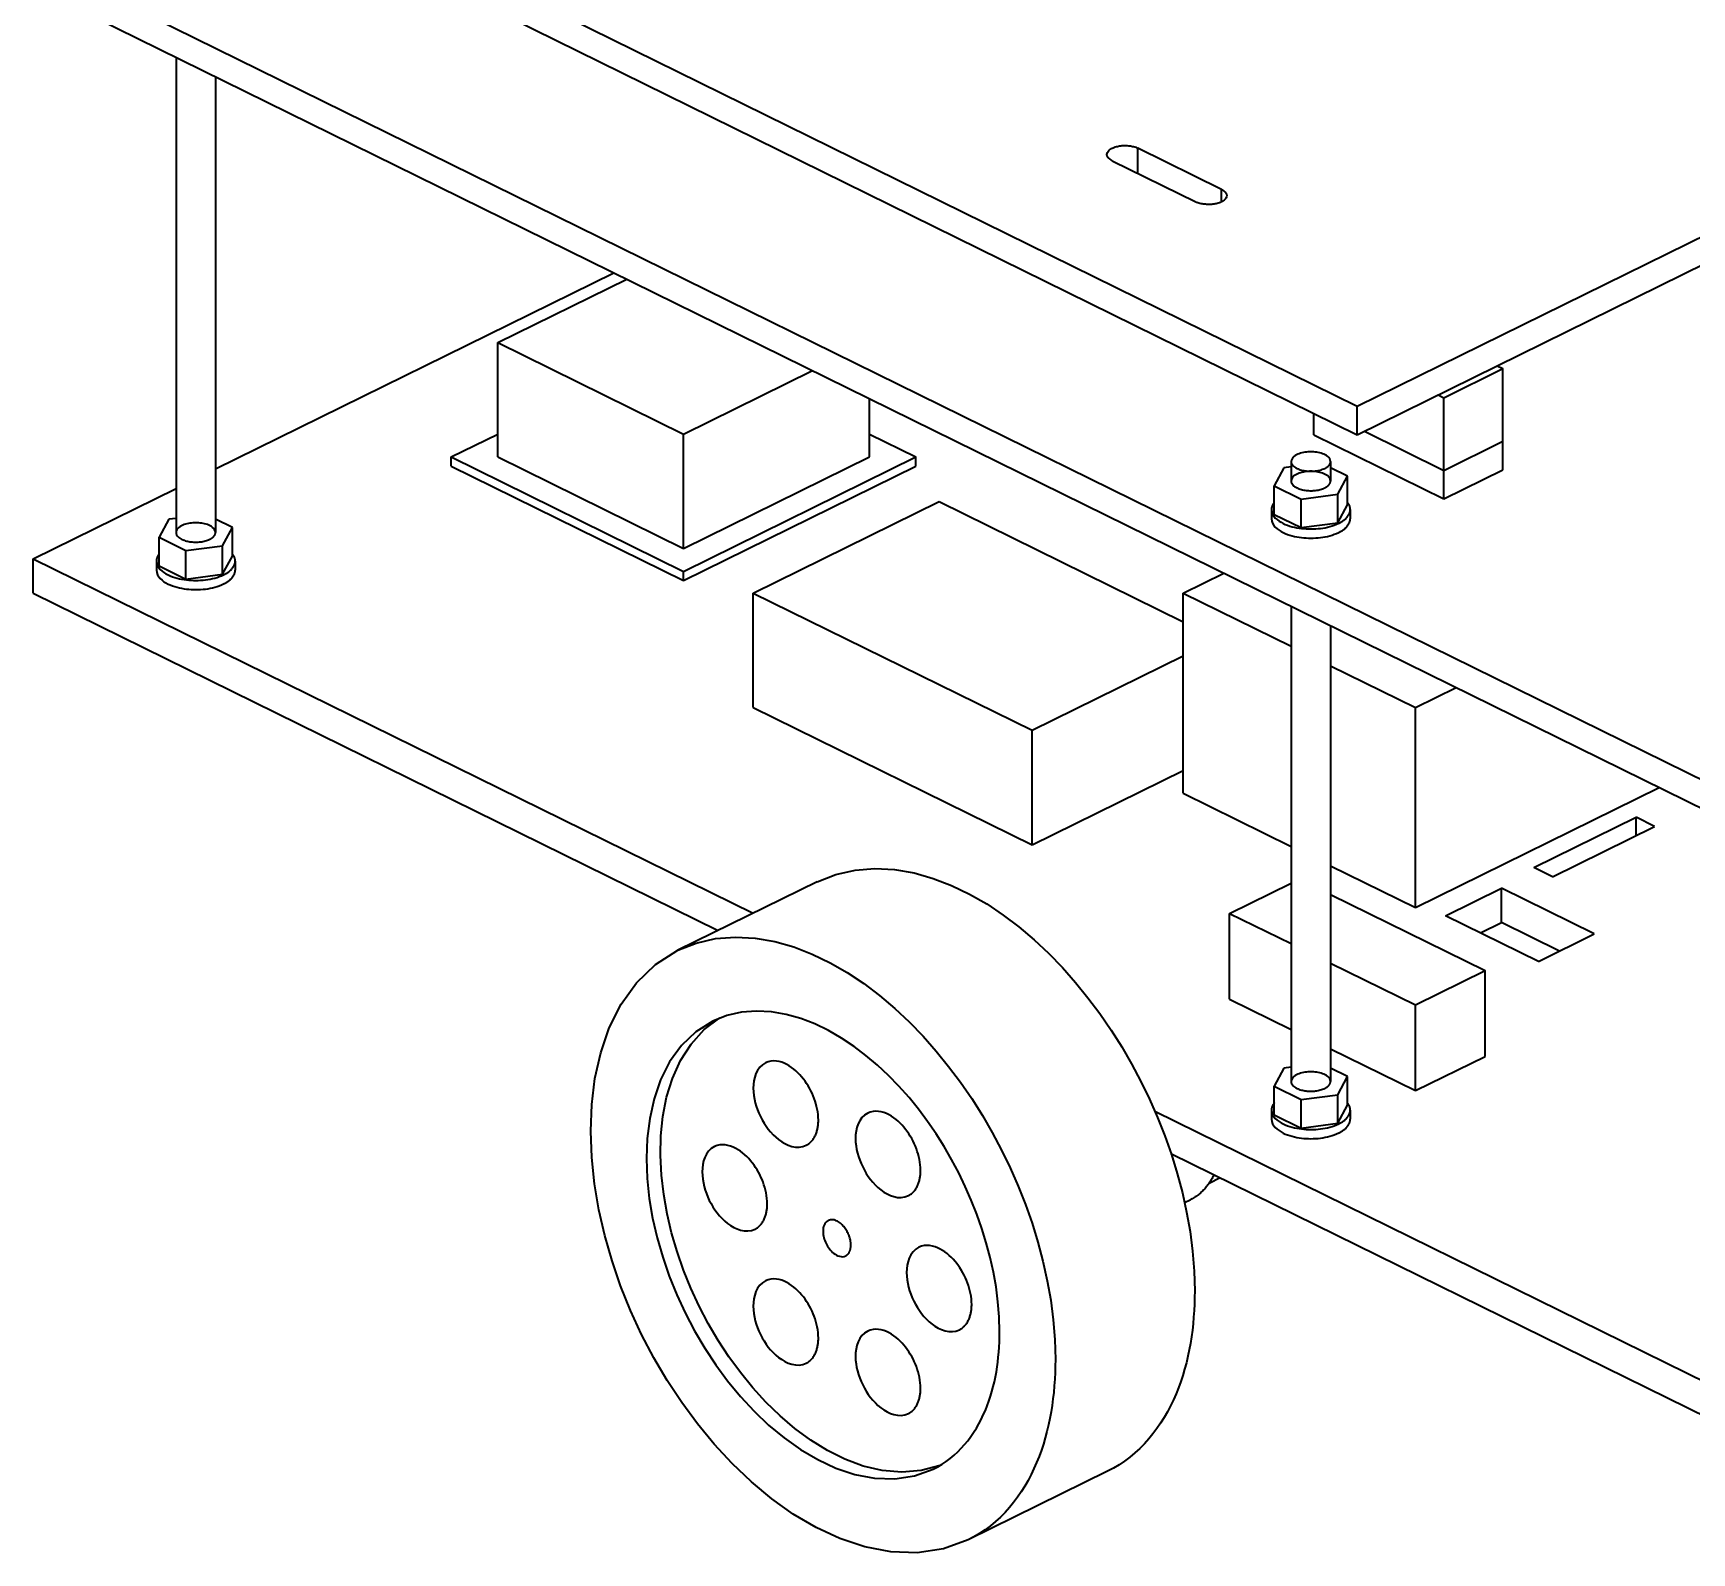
# Model space of a CAD drawing. Header units: millimetres. Extents: x 2065 to 7684, y -1428 to 511.
# Drawn here: x 3287.5 to 3539.9, y 144.5 to 375.8 of the extents above; entities that cross this region are included whole.
import ezdxf

# ---------------------------------------------------------------- set-up
doc = ezdxf.new("R2010")
doc.units = ezdxf.units.MM
doc.layers.add('2D-VISIBLE', color=7, linetype='Continuous', lineweight=35)

msp = doc.modelspace()

# ---------------------------------------------------------------- linework, layer by layer
at = {"layer": '2D-VISIBLE'}
for p, q in [((3298.12, 413.04), (3489.04, 319.04)), ((3298.12, 408.69), (3489.04, 314.68)), ((3287.51, 387.19), (3570.36, 247.93)), ((3287.51, 382.84), (3570.36, 243.57)), ((3309.26, 372.13), (3309.26, 299.8)), ((3315.26, 369.17), (3315.26, 299.8)), ((3489.04, 319.04), (3574.95, 361.34)), ((3451.74, 356.38), (3464.47, 350.11)), ((3468.36, 352.02), (3455.63, 358.29)), ((3455.63, 354.46), (3455.63, 358.29)), ((3489.04, 314.68), (3574.95, 356.99)), ((3468.36, 350.11), (3468.36, 352.02)), ((3315.26, 309.46), (3375.9, 339.32)), ((3358.22, 328.7), (3377.85, 338.36)), ((3358.22, 311.29), (3358.22, 328.7)), ((3358.22, 328.7), (3386.51, 314.77)), ((3386.51, 314.77), (3406.13, 324.43)), ((3502.23, 320.31), (3511.21, 324.73)), ((3510.32, 325.16), (3511.21, 324.73)), ((3511.21, 313.67), (3511.21, 324.73)), ((3501.34, 320.74), (3502.23, 320.31)), ((3414.79, 311.29), (3414.79, 320.17)), ((3489.04, 314.68), (3489.04, 319.04)), ((3502.23, 309.25), (3502.23, 320.31)), ((3482.43, 314.65), (3482.43, 317.94)), ((3351.15, 311.29), (3358.22, 314.77)), ((3386.51, 297.36), (3386.51, 314.77)), ((3414.79, 314.77), (3421.86, 311.29)), ((3482.43, 314.65), (3502.23, 304.9)), ((3490.12, 315.22), (3502.23, 309.25)), ((3490.12, 315.22), (3502.23, 309.25)), ((3502.23, 309.25), (3511.21, 313.67)), ((3502.23, 309.25), (3511.21, 313.67)), ((3511.21, 309.32), (3511.21, 313.67)), ((3351.15, 309.9), (3351.15, 311.29)), ((3351.15, 311.29), (3386.51, 293.88)), ((3358.22, 311.29), (3386.51, 297.36)), ((3386.51, 293.88), (3421.86, 311.29)), ((3386.51, 297.36), (3414.79, 311.29)), ((3421.86, 309.9), (3421.86, 311.29)), ((3478.97, 310.59), (3478.97, 307.63)), ((3484.97, 310.59), (3484.97, 307.63)), ((3351.15, 309.9), (3386.51, 292.49)), ((3386.51, 292.49), (3421.86, 309.9)), ((3477.88, 309.64), (3476.39, 306.9)), ((3478.97, 309.79), (3477.88, 309.64)), ((3487.54, 308.37), (3484.97, 309.64)), ((3486.05, 305.62), (3487.54, 308.37)), ((3487.54, 304.02), (3487.54, 308.37)), ((3502.23, 304.9), (3511.21, 309.32)), ((3502.23, 304.9), (3502.23, 309.25)), ((3287.51, 295.8), (3309.26, 306.51)), ((3476.39, 302.55), (3476.39, 306.9)), ((3476.39, 306.9), (3480.47, 304.89)), ((3480.47, 304.89), (3486.05, 305.62)), ((3486.05, 301.27), (3486.05, 305.62)), ((3397.11, 290.57), (3425.4, 304.5)), ((3425.4, 304.5), (3462.52, 286.22)), ((3475.97, 303.28), (3475.97, 301.89)), ((3480.47, 300.54), (3480.47, 304.89)), ((3486.05, 301.27), (3487.54, 304.02)), ((3487.97, 303.28), (3487.97, 301.89)), ((3308.18, 301.81), (3306.68, 299.06)), ((3309.26, 301.95), (3308.18, 301.81)), ((3317.84, 300.54), (3315.26, 301.81)), ((3316.34, 297.79), (3317.84, 300.54)), ((3317.84, 296.18), (3317.84, 300.54)), ((3476.39, 302.55), (3480.47, 300.54)), ((3480.47, 300.54), (3486.05, 301.27)), ((3306.68, 294.71), (3306.68, 299.06)), ((3306.68, 299.06), (3310.77, 297.05)), ((3287.51, 290.57), (3287.51, 295.8)), ((3287.51, 295.8), (3397.09, 241.85)), ((3306.26, 295.45), (3306.26, 294.06)), ((3310.77, 297.05), (3316.34, 297.79)), ((3310.77, 292.7), (3310.77, 297.05)), ((3316.34, 293.44), (3316.34, 297.79)), ((3316.34, 293.44), (3317.84, 296.18)), ((3318.26, 295.45), (3318.26, 294.06)), ((3306.68, 294.71), (3310.77, 292.7)), ((3310.77, 292.7), (3316.34, 293.44)), ((3386.51, 292.49), (3386.51, 293.88)), ((3462.52, 290.57), (3468.71, 293.62)), ((3287.51, 290.57), (3391.78, 239.24)), ((3397.11, 273.17), (3397.11, 290.57)), ((3397.11, 290.57), (3439.54, 269.69)), ((3462.52, 260.11), (3462.52, 290.57)), ((3462.52, 290.57), (3478.97, 282.48)), ((3478.97, 288.57), (3478.97, 216.24)), ((3484.97, 285.62), (3484.97, 216.24)), ((3439.54, 269.69), (3462.52, 281)), ((3484.97, 279.52), (3497.88, 273.17)), ((3497.88, 273.17), (3504.06, 276.21)), ((3397.11, 273.17), (3439.54, 252.28)), ((3497.88, 242.7), (3497.88, 273.17)), ((3439.54, 252.28), (3439.54, 269.69)), ((3439.54, 252.28), (3462.52, 263.59)), ((3462.52, 260.11), (3478.97, 252.01)), ((3497.88, 242.7), (3535, 260.98)), ((3515.91, 248.8), (3531.46, 256.46)), ((3518.74, 247.4), (3534.29, 255.06)), ((3534.29, 255.06), (3531.46, 256.46)), ((3531.46, 253.67), (3531.46, 256.46)), ((3484.97, 249.06), (3497.88, 242.7)), ((3518.74, 247.4), (3515.91, 248.8)), ((3406.85, 246.65), (3385.63, 236.21)), ((3469.59, 241.83), (3478.97, 246.45)), ((3502.47, 241.48), (3510.96, 245.66)), ((3525.1, 238.7), (3510.96, 245.66)), ((3510.96, 240.44), (3510.96, 245.66)), ((3484.97, 244.71), (3508.48, 233.13)), ((3469.59, 228.78), (3469.59, 241.83)), ((3469.59, 241.83), (3478.97, 237.22)), ((3516.62, 234.52), (3502.47, 241.48)), ((3507.78, 238.87), (3510.96, 240.44)), ((3519.8, 236.09), (3510.96, 240.44)), ((3516.62, 234.52), (3525.1, 238.7)), ((3484.97, 234.26), (3497.88, 227.91)), ((3497.88, 227.91), (3508.48, 233.13)), ((3508.48, 220.07), (3508.48, 233.13)), ((3469.59, 228.78), (3478.97, 224.16)), ((3497.88, 214.85), (3497.88, 227.91)), ((3484.97, 221.21), (3497.88, 214.85)), ((3497.88, 214.85), (3508.48, 220.07)), ((3477.88, 218.25), (3476.39, 215.51)), ((3478.97, 218.4), (3477.88, 218.25)), ((3487.54, 216.98), (3484.97, 218.25)), ((3476.39, 211.16), (3476.39, 215.51)), ((3476.39, 215.51), (3480.47, 213.5)), ((3486.05, 214.23), (3487.54, 216.98)), ((3487.54, 212.63), (3487.54, 216.98)), ((3480.47, 213.5), (3486.05, 214.23)), ((3480.47, 209.15), (3480.47, 213.5)), ((3486.05, 209.88), (3486.05, 214.23)), ((3486.05, 209.88), (3487.54, 212.63)), ((3458.23, 211.74), (3570.36, 156.53)), ((3475.97, 211.89), (3475.97, 210.5)), ((3476.39, 211.16), (3480.47, 209.15)), ((3480.47, 209.15), (3486.05, 209.88)), ((3487.97, 211.89), (3487.97, 210.5)), ((3460.68, 205.31), (3570.36, 151.31)), ((3466.49, 200.78), (3468.19, 201.62)), ((3462.75, 197.83), (3463.62, 198.25)), ((3451.02, 156.94), (3429.81, 146.49))]:
    msp.add_line(p, q, dxfattribs=at)
for points in [[(3450.93, 357.33), (3450.95, 357.5), (3451.01, 357.65), (3451.1, 357.79), (3451.21, 357.92), (3451.33, 358.03), (3451.46, 358.13), (3451.6, 358.22), (3451.75, 358.3), (3451.9, 358.36), (3452.06, 358.43), (3452.21, 358.48), (3452.37, 358.52), (3452.53, 358.56), (3452.7, 358.6), (3452.86, 358.63), (3453.03, 358.65), (3453.19, 358.67), (3453.36, 358.68), (3453.52, 358.69), (3453.69, 358.69), (3453.86, 358.68), (3454.02, 358.68), (3454.19, 358.66), (3454.35, 358.65), (3454.52, 358.62), (3454.68, 358.59), (3454.84, 358.56), (3455, 358.52), (3455.16, 358.47), (3455.32, 358.42), (3455.48, 358.36), (3455.63, 358.29)], [(3451.74, 356.38), (3451.7, 356.39), (3451.66, 356.41), (3451.63, 356.43), (3451.59, 356.45), (3451.56, 356.47), (3451.52, 356.5), (3451.49, 356.52), (3451.45, 356.54), (3451.42, 356.56), (3451.39, 356.59), (3451.35, 356.61), (3451.32, 356.64), (3451.29, 356.67), (3451.26, 356.69), (3451.23, 356.72), (3451.2, 356.75), (3451.17, 356.78), (3451.15, 356.81), (3451.12, 356.84), (3451.09, 356.88), (3451.07, 356.91), (3451.05, 356.94), (3451.03, 356.98), (3451.01, 357.02), (3450.99, 357.05), (3450.98, 357.09), (3450.96, 357.13), (3450.95, 357.17), (3450.94, 357.21), (3450.94, 357.25), (3450.93, 357.29), (3450.93, 357.33)], [(3469.16, 351.07), (3469.14, 350.9), (3469.08, 350.75), (3469, 350.6), (3468.89, 350.48), (3468.77, 350.37), (3468.63, 350.27), (3468.49, 350.18), (3468.34, 350.1), (3468.19, 350.03), (3468.04, 349.97), (3467.88, 349.92), (3467.72, 349.88), (3467.56, 349.84), (3467.4, 349.8), (3467.23, 349.77), (3467.07, 349.75), (3466.9, 349.73), (3466.74, 349.72), (3466.57, 349.71), (3466.4, 349.71), (3466.24, 349.72), (3466.07, 349.72), (3465.91, 349.74), (3465.74, 349.75), (3465.58, 349.78), (3465.41, 349.8), (3465.25, 349.84), (3465.09, 349.88), (3464.93, 349.93), (3464.77, 349.98), (3464.62, 350.04), (3464.47, 350.11)], [(3468.36, 352.02), (3468.39, 352.01), (3468.43, 351.99), (3468.46, 351.97), (3468.5, 351.95), (3468.54, 351.93), (3468.57, 351.9), (3468.61, 351.88), (3468.64, 351.86), (3468.67, 351.84), (3468.71, 351.81), (3468.74, 351.79), (3468.77, 351.76), (3468.8, 351.73), (3468.83, 351.71), (3468.86, 351.68), (3468.89, 351.65), (3468.92, 351.62), (3468.95, 351.59), (3468.97, 351.56), (3469, 351.52), (3469.02, 351.49), (3469.04, 351.46), (3469.07, 351.42), (3469.08, 351.38), (3469.1, 351.35), (3469.12, 351.31), (3469.13, 351.27), (3469.14, 351.23), (3469.15, 351.19), (3469.16, 351.15), (3469.16, 351.11), (3469.16, 351.07)], [(3484.97, 310.59), (3484.93, 310.82), (3484.84, 311.02), (3484.7, 311.2), (3484.54, 311.36), (3484.35, 311.49), (3484.16, 311.6), (3483.95, 311.7), (3483.74, 311.78), (3483.53, 311.85), (3483.31, 311.91), (3483.09, 311.96), (3482.87, 312), (3482.64, 312.03), (3482.42, 312.05), (3482.19, 312.07), (3481.97, 312.07), (3481.74, 312.07), (3481.52, 312.05), (3481.29, 312.03), (3481.07, 312), (3480.84, 311.96), (3480.62, 311.91), (3480.4, 311.85), (3480.19, 311.78), (3479.98, 311.7), (3479.78, 311.6), (3479.58, 311.49), (3479.4, 311.36), (3479.23, 311.2), (3479.1, 311.02), (3479, 310.82), (3478.97, 310.59)], [(3478.97, 310.59), (3478.99, 310.41), (3479.05, 310.24), (3479.15, 310.09), (3479.26, 309.95), (3479.4, 309.83), (3479.54, 309.72), (3479.7, 309.63), (3479.86, 309.54), (3480.02, 309.47), (3480.19, 309.4), (3480.36, 309.34), (3480.54, 309.29), (3480.71, 309.25), (3480.89, 309.21), (3481.07, 309.18), (3481.25, 309.16), (3481.43, 309.14), (3481.61, 309.13), (3481.79, 309.12), (3481.97, 309.12), (3482.16, 309.12), (3482.34, 309.13), (3482.52, 309.14), (3482.7, 309.16), (3482.88, 309.19), (3483.06, 309.22), (3483.23, 309.25), (3483.41, 309.3), (3483.58, 309.35), (3483.75, 309.41), (3483.92, 309.47), (3484.09, 309.55)], [(3484.09, 309.55), (3484.13, 309.57), (3484.17, 309.59), (3484.21, 309.61), (3484.25, 309.63), (3484.29, 309.66), (3484.32, 309.68), (3484.36, 309.7), (3484.4, 309.73), (3484.44, 309.75), (3484.47, 309.78), (3484.51, 309.81), (3484.54, 309.84), (3484.58, 309.86), (3484.61, 309.89), (3484.64, 309.93), (3484.67, 309.96), (3484.71, 309.99), (3484.73, 310.02), (3484.76, 310.06), (3484.79, 310.09), (3484.82, 310.13), (3484.84, 310.17), (3484.86, 310.21), (3484.88, 310.25), (3484.9, 310.29), (3484.92, 310.33), (3484.93, 310.37), (3484.95, 310.42), (3484.95, 310.46), (3484.96, 310.5), (3484.97, 310.55), (3484.97, 310.59)], [(3484.97, 307.63), (3484.93, 307.86), (3484.84, 308.06), (3484.7, 308.24), (3484.54, 308.4), (3484.35, 308.53), (3484.16, 308.64), (3483.95, 308.74), (3483.74, 308.82), (3483.53, 308.89), (3483.31, 308.95), (3483.09, 309), (3482.87, 309.04), (3482.64, 309.07), (3482.42, 309.09), (3482.19, 309.11), (3481.97, 309.11), (3481.74, 309.11), (3481.52, 309.09), (3481.29, 309.07), (3481.07, 309.04), (3480.84, 309), (3480.62, 308.95), (3480.4, 308.89), (3480.19, 308.82), (3479.98, 308.74), (3479.78, 308.64), (3479.58, 308.53), (3479.4, 308.4), (3479.23, 308.24), (3479.1, 308.06), (3479, 307.86), (3478.97, 307.63)], [(3478.97, 307.63), (3478.99, 307.45), (3479.05, 307.28), (3479.15, 307.13), (3479.26, 306.99), (3479.4, 306.87), (3479.54, 306.76), (3479.7, 306.67), (3479.86, 306.58), (3480.02, 306.51), (3480.19, 306.44), (3480.36, 306.39), (3480.54, 306.34), (3480.71, 306.29), (3480.89, 306.26), (3481.07, 306.22), (3481.25, 306.2), (3481.43, 306.18), (3481.61, 306.17), (3481.79, 306.16), (3481.97, 306.16), (3482.16, 306.16), (3482.34, 306.17), (3482.52, 306.18), (3482.7, 306.2), (3482.88, 306.23), (3483.06, 306.26), (3483.23, 306.3), (3483.41, 306.34), (3483.58, 306.39), (3483.75, 306.45), (3483.92, 306.51), (3484.09, 306.59)], [(3484.09, 306.59), (3484.13, 306.61), (3484.17, 306.63), (3484.21, 306.65), (3484.25, 306.67), (3484.29, 306.7), (3484.32, 306.72), (3484.36, 306.74), (3484.4, 306.77), (3484.44, 306.79), (3484.47, 306.82), (3484.51, 306.85), (3484.54, 306.88), (3484.58, 306.91), (3484.61, 306.94), (3484.64, 306.97), (3484.67, 307), (3484.71, 307.03), (3484.73, 307.06), (3484.76, 307.1), (3484.79, 307.13), (3484.82, 307.17), (3484.84, 307.21), (3484.86, 307.25), (3484.88, 307.29), (3484.9, 307.33), (3484.92, 307.37), (3484.93, 307.41), (3484.95, 307.46), (3484.95, 307.5), (3484.96, 307.54), (3484.97, 307.59), (3484.97, 307.63)], [(3476.39, 304.37), (3476.37, 304.34), (3476.34, 304.31), (3476.32, 304.28), (3476.3, 304.25), (3476.28, 304.22), (3476.26, 304.19), (3476.24, 304.16), (3476.22, 304.13), (3476.2, 304.1), (3476.18, 304.06), (3476.16, 304.03), (3476.15, 304), (3476.13, 303.97), (3476.11, 303.93), (3476.1, 303.9), (3476.08, 303.86), (3476.07, 303.83), (3476.06, 303.79), (3476.05, 303.76), (3476.03, 303.72), (3476.02, 303.69), (3476.01, 303.65), (3476.01, 303.61), (3476, 303.58), (3475.99, 303.54), (3475.98, 303.5), (3475.98, 303.47), (3475.97, 303.43), (3475.97, 303.39), (3475.97, 303.36), (3475.97, 303.32), (3475.97, 303.28)], [(3475.97, 303.28), (3476.01, 302.92), (3476.14, 302.58), (3476.33, 302.28), (3476.56, 302), (3476.83, 301.76), (3477.12, 301.54), (3477.43, 301.35), (3477.75, 301.18), (3478.08, 301.03), (3478.42, 300.9), (3478.76, 300.78), (3479.11, 300.68), (3479.46, 300.6), (3479.82, 300.52), (3480.18, 300.46), (3480.53, 300.41), (3480.9, 300.38), (3481.26, 300.35), (3481.62, 300.33), (3481.98, 300.33), (3482.34, 300.33), (3482.71, 300.35), (3483.07, 300.38), (3483.43, 300.42), (3483.79, 300.47), (3484.14, 300.53), (3484.5, 300.6), (3484.85, 300.69), (3485.2, 300.79), (3485.54, 300.91), (3485.88, 301.04), (3486.21, 301.19)], [(3486.21, 301.19), (3486.29, 301.23), (3486.37, 301.27), (3486.45, 301.32), (3486.53, 301.36), (3486.6, 301.41), (3486.68, 301.45), (3486.76, 301.5), (3486.83, 301.55), (3486.9, 301.6), (3486.98, 301.66), (3487.05, 301.71), (3487.12, 301.77), (3487.19, 301.83), (3487.25, 301.88), (3487.32, 301.95), (3487.38, 302.01), (3487.44, 302.08), (3487.5, 302.14), (3487.56, 302.21), (3487.61, 302.28), (3487.67, 302.36), (3487.71, 302.43), (3487.76, 302.51), (3487.8, 302.59), (3487.84, 302.67), (3487.87, 302.76), (3487.9, 302.84), (3487.92, 302.93), (3487.94, 303.01), (3487.96, 303.1), (3487.96, 303.19), (3487.97, 303.28)], [(3487.97, 303.28), (3487.97, 303.32), (3487.97, 303.36), (3487.96, 303.39), (3487.96, 303.43), (3487.96, 303.47), (3487.95, 303.5), (3487.94, 303.54), (3487.94, 303.58), (3487.93, 303.61), (3487.92, 303.65), (3487.91, 303.69), (3487.9, 303.72), (3487.89, 303.76), (3487.88, 303.79), (3487.86, 303.83), (3487.85, 303.86), (3487.84, 303.9), (3487.82, 303.93), (3487.8, 303.97), (3487.79, 304), (3487.77, 304.03), (3487.75, 304.06), (3487.73, 304.1), (3487.72, 304.13), (3487.7, 304.16), (3487.68, 304.19), (3487.65, 304.22), (3487.63, 304.25), (3487.61, 304.28), (3487.59, 304.31), (3487.57, 304.34), (3487.54, 304.37)], [(3315.26, 299.8), (3315.23, 300.02), (3315.13, 300.23), (3315, 300.41), (3314.83, 300.56), (3314.65, 300.7), (3314.45, 300.81), (3314.25, 300.91), (3314.04, 300.99), (3313.82, 301.06), (3313.61, 301.12), (3313.39, 301.17), (3313.16, 301.21), (3312.94, 301.24), (3312.71, 301.26), (3312.49, 301.27), (3312.26, 301.28), (3312.04, 301.27), (3311.81, 301.26), (3311.58, 301.24), (3311.36, 301.21), (3311.14, 301.17), (3310.92, 301.12), (3310.7, 301.06), (3310.48, 300.99), (3310.27, 300.91), (3310.07, 300.81), (3309.87, 300.7), (3309.69, 300.56), (3309.53, 300.41), (3309.39, 300.23), (3309.3, 300.02), (3309.26, 299.8)], [(3475.97, 301.89), (3476.01, 301.53), (3476.14, 301.19), (3476.33, 300.88), (3476.56, 300.61), (3476.83, 300.36), (3477.12, 300.15), (3477.43, 299.96), (3477.75, 299.79), (3478.08, 299.64), (3478.42, 299.51), (3478.76, 299.39), (3479.11, 299.29), (3479.46, 299.2), (3479.82, 299.13), (3480.18, 299.07), (3480.53, 299.02), (3480.9, 298.98), (3481.26, 298.96), (3481.62, 298.94), (3481.98, 298.94), (3482.34, 298.94), (3482.71, 298.96), (3483.07, 298.99), (3483.43, 299.02), (3483.79, 299.07), (3484.14, 299.14), (3484.5, 299.21), (3484.85, 299.3), (3485.2, 299.4), (3485.54, 299.52), (3485.88, 299.65), (3486.21, 299.8)], [(3486.21, 299.8), (3486.29, 299.84), (3486.37, 299.88), (3486.45, 299.93), (3486.53, 299.97), (3486.6, 300.01), (3486.68, 300.06), (3486.76, 300.11), (3486.83, 300.16), (3486.9, 300.21), (3486.98, 300.26), (3487.05, 300.32), (3487.12, 300.37), (3487.19, 300.43), (3487.25, 300.49), (3487.32, 300.55), (3487.38, 300.62), (3487.44, 300.68), (3487.5, 300.75), (3487.56, 300.82), (3487.61, 300.89), (3487.67, 300.96), (3487.71, 301.04), (3487.76, 301.12), (3487.8, 301.2), (3487.84, 301.28), (3487.87, 301.36), (3487.9, 301.45), (3487.92, 301.53), (3487.94, 301.62), (3487.96, 301.71), (3487.96, 301.8), (3487.97, 301.89)], [(3309.26, 299.8), (3309.28, 299.62), (3309.35, 299.45), (3309.44, 299.3), (3309.56, 299.16), (3309.69, 299.04), (3309.84, 298.93), (3309.99, 298.83), (3310.15, 298.75), (3310.32, 298.68), (3310.49, 298.61), (3310.66, 298.55), (3310.83, 298.5), (3311.01, 298.46), (3311.19, 298.42), (3311.37, 298.39), (3311.55, 298.37), (3311.73, 298.35), (3311.91, 298.33), (3312.09, 298.33), (3312.27, 298.32), (3312.45, 298.33), (3312.63, 298.33), (3312.81, 298.35), (3312.99, 298.37), (3313.17, 298.39), (3313.35, 298.42), (3313.53, 298.46), (3313.7, 298.51), (3313.88, 298.56), (3314.05, 298.61), (3314.22, 298.68), (3314.38, 298.76)], [(3314.38, 298.76), (3314.42, 298.78), (3314.46, 298.8), (3314.5, 298.82), (3314.54, 298.84), (3314.58, 298.86), (3314.62, 298.89), (3314.66, 298.91), (3314.69, 298.94), (3314.73, 298.96), (3314.77, 298.99), (3314.8, 299.02), (3314.84, 299.04), (3314.87, 299.07), (3314.9, 299.1), (3314.94, 299.13), (3314.97, 299.16), (3315, 299.2), (3315.03, 299.23), (3315.06, 299.27), (3315.08, 299.3), (3315.11, 299.34), (3315.13, 299.38), (3315.16, 299.41), (3315.18, 299.45), (3315.2, 299.5), (3315.21, 299.54), (3315.23, 299.58), (3315.24, 299.62), (3315.25, 299.67), (3315.26, 299.71), (3315.26, 299.76), (3315.26, 299.8)], [(3306.68, 296.54), (3306.66, 296.51), (3306.64, 296.48), (3306.62, 296.45), (3306.59, 296.42), (3306.57, 296.39), (3306.55, 296.36), (3306.53, 296.33), (3306.51, 296.3), (3306.49, 296.26), (3306.48, 296.23), (3306.46, 296.2), (3306.44, 296.16), (3306.42, 296.13), (3306.41, 296.1), (3306.39, 296.06), (3306.38, 296.03), (3306.36, 295.99), (3306.35, 295.96), (3306.34, 295.92), (3306.33, 295.89), (3306.32, 295.85), (3306.31, 295.82), (3306.3, 295.78), (3306.29, 295.74), (3306.28, 295.71), (3306.28, 295.67), (3306.27, 295.63), (3306.27, 295.6), (3306.27, 295.56), (3306.26, 295.52), (3306.26, 295.49), (3306.26, 295.45)], [(3306.26, 295.45), (3306.31, 295.09), (3306.43, 294.75), (3306.62, 294.44), (3306.86, 294.17), (3307.12, 293.92), (3307.42, 293.71), (3307.72, 293.52), (3308.04, 293.35), (3308.38, 293.2), (3308.71, 293.07), (3309.06, 292.95), (3309.41, 292.85), (3309.76, 292.76), (3310.11, 292.69), (3310.47, 292.63), (3310.83, 292.58), (3311.19, 292.54), (3311.55, 292.52), (3311.91, 292.5), (3312.28, 292.49), (3312.64, 292.5), (3313, 292.52), (3313.36, 292.54), (3313.72, 292.58), (3314.08, 292.63), (3314.44, 292.7), (3314.79, 292.77), (3315.15, 292.86), (3315.49, 292.96), (3315.84, 293.08), (3316.17, 293.21), (3316.5, 293.36)], [(3316.5, 293.36), (3316.58, 293.4), (3316.66, 293.44), (3316.74, 293.48), (3316.82, 293.53), (3316.9, 293.57), (3316.97, 293.62), (3317.05, 293.67), (3317.13, 293.72), (3317.2, 293.77), (3317.27, 293.82), (3317.34, 293.88), (3317.41, 293.93), (3317.48, 293.99), (3317.55, 294.05), (3317.61, 294.11), (3317.68, 294.18), (3317.74, 294.24), (3317.8, 294.31), (3317.85, 294.38), (3317.91, 294.45), (3317.96, 294.52), (3318.01, 294.6), (3318.05, 294.68), (3318.09, 294.76), (3318.13, 294.84), (3318.17, 294.92), (3318.19, 295.01), (3318.22, 295.09), (3318.24, 295.18), (3318.25, 295.27), (3318.26, 295.36), (3318.26, 295.45)], [(3318.26, 295.45), (3318.26, 295.49), (3318.26, 295.52), (3318.26, 295.56), (3318.25, 295.6), (3318.25, 295.63), (3318.24, 295.67), (3318.24, 295.71), (3318.23, 295.74), (3318.22, 295.78), (3318.21, 295.82), (3318.2, 295.85), (3318.19, 295.89), (3318.18, 295.92), (3318.17, 295.96), (3318.16, 295.99), (3318.14, 296.03), (3318.13, 296.06), (3318.11, 296.1), (3318.1, 296.13), (3318.08, 296.16), (3318.07, 296.2), (3318.05, 296.23), (3318.03, 296.26), (3318.01, 296.3), (3317.99, 296.33), (3317.97, 296.36), (3317.95, 296.39), (3317.93, 296.42), (3317.91, 296.45), (3317.88, 296.48), (3317.86, 296.51), (3317.84, 296.54)], [(3306.26, 294.06), (3306.31, 293.7), (3306.43, 293.36), (3306.62, 293.05), (3306.86, 292.77), (3307.12, 292.53), (3307.42, 292.31), (3307.72, 292.12), (3308.04, 291.95), (3308.38, 291.81), (3308.71, 291.67), (3309.06, 291.56), (3309.41, 291.46), (3309.76, 291.37), (3310.11, 291.3), (3310.47, 291.24), (3310.83, 291.19), (3311.19, 291.15), (3311.55, 291.12), (3311.91, 291.11), (3312.28, 291.1), (3312.64, 291.11), (3313, 291.12), (3313.36, 291.15), (3313.72, 291.19), (3314.08, 291.24), (3314.44, 291.3), (3314.79, 291.38), (3315.15, 291.47), (3315.49, 291.57), (3315.84, 291.68), (3316.17, 291.82), (3316.5, 291.97)], [(3316.5, 291.97), (3316.58, 292.01), (3316.66, 292.05), (3316.74, 292.09), (3316.82, 292.14), (3316.9, 292.18), (3316.97, 292.23), (3317.05, 292.28), (3317.13, 292.33), (3317.2, 292.38), (3317.27, 292.43), (3317.34, 292.48), (3317.41, 292.54), (3317.48, 292.6), (3317.55, 292.66), (3317.61, 292.72), (3317.68, 292.78), (3317.74, 292.85), (3317.8, 292.92), (3317.85, 292.99), (3317.91, 293.06), (3317.96, 293.13), (3318.01, 293.21), (3318.05, 293.28), (3318.09, 293.36), (3318.13, 293.45), (3318.17, 293.53), (3318.19, 293.61), (3318.22, 293.7), (3318.24, 293.79), (3318.25, 293.88), (3318.26, 293.97), (3318.26, 294.06)], [(3406.85, 246.65), (3409.65, 247.77), (3412.59, 248.43), (3415.6, 248.67), (3418.61, 248.5), (3421.58, 247.98), (3424.48, 247.16), (3427.29, 246.07), (3430.01, 244.76), (3432.63, 243.26), (3435.14, 241.58), (3437.54, 239.76), (3439.85, 237.82), (3442.05, 235.75), (3444.15, 233.59), (3446.15, 231.33), (3448.05, 228.99), (3449.86, 226.57), (3451.57, 224.08), (3453.18, 221.53), (3454.69, 218.92), (3456.11, 216.25), (3457.42, 213.54), (3458.64, 210.78), (3459.74, 207.97), (3460.75, 205.12), (3461.63, 202.24), (3462.41, 199.32), (3463.06, 196.38), (3463.58, 193.4), (3463.97, 190.41), (3464.21, 187.4), (3464.29, 184.39)], [(3385.63, 236.21), (3388.44, 237.32), (3391.38, 237.99), (3394.38, 238.22), (3397.39, 238.06), (3400.37, 237.54), (3403.27, 236.72), (3406.08, 235.63), (3408.8, 234.32), (3411.41, 232.81), (3413.92, 231.14), (3416.33, 229.32), (3418.63, 227.37), (3420.84, 225.31), (3422.94, 223.14), (3424.94, 220.88), (3426.84, 218.54), (3428.65, 216.12), (3430.36, 213.64), (3431.97, 211.09), (3433.48, 208.48), (3434.9, 205.81), (3436.21, 203.09), (3437.42, 200.33), (3438.53, 197.52), (3439.53, 194.68), (3440.42, 191.79), (3441.19, 188.88), (3441.85, 185.93), (3442.37, 182.96), (3442.75, 179.97), (3442.99, 176.96), (3443.08, 173.94)], [(3429.81, 146.49), (3426.04, 145.11), (3422.07, 144.51), (3418.05, 144.64), (3414.11, 145.4), (3410.3, 146.68), (3406.66, 148.38), (3403.19, 150.42), (3399.92, 152.75), (3396.82, 155.32), (3393.91, 158.09), (3391.18, 161.04), (3388.62, 164.14), (3386.23, 167.37), (3384.02, 170.73), (3381.98, 174.19), (3380.11, 177.76), (3378.43, 181.41), (3376.92, 185.14), (3375.61, 188.94), (3374.5, 192.8), (3373.61, 196.72), (3372.94, 200.69), (3372.52, 204.68), (3372.37, 208.7), (3372.52, 212.72), (3373.01, 216.71), (3373.89, 220.63), (3375.2, 224.43), (3377, 228.02), (3379.35, 231.28), (3382.24, 234.07), (3385.63, 236.21)], [(3390.94, 225.44), (3388.36, 223.81), (3386.16, 221.7), (3384.37, 219.22), (3383, 216.49), (3382.01, 213.6), (3381.34, 210.62), (3380.97, 207.59), (3380.85, 204.54), (3380.96, 201.48), (3381.28, 198.45), (3381.79, 195.43), (3382.48, 192.45), (3383.32, 189.52), (3384.32, 186.63), (3385.46, 183.79), (3386.74, 181.02), (3388.16, 178.31), (3389.71, 175.68), (3391.39, 173.13), (3393.2, 170.67), (3395.15, 168.31), (3397.23, 166.07), (3399.44, 163.96), (3401.79, 162.01), (3404.28, 160.24), (3406.91, 158.69), (3409.68, 157.4), (3412.58, 156.43), (3415.57, 155.85), (3418.63, 155.75), (3421.64, 156.21), (3424.51, 157.26)], [(3425.55, 157.82), (3422.68, 157.02), (3419.71, 156.77), (3416.74, 157.03), (3413.84, 157.72), (3411.05, 158.76), (3408.38, 160.09), (3405.85, 161.65), (3403.44, 163.42), (3401.18, 165.36), (3399.04, 167.43), (3397.03, 169.63), (3395.14, 171.95), (3393.38, 174.35), (3391.75, 176.85), (3390.24, 179.42), (3388.86, 182.06), (3387.61, 184.77), (3386.49, 187.53), (3385.51, 190.35), (3384.67, 193.21), (3383.99, 196.11), (3383.47, 199.05), (3383.13, 202.01), (3382.98, 204.99), (3383.04, 207.97), (3383.35, 210.94), (3383.92, 213.86), (3384.8, 216.71), (3386.02, 219.43), (3387.63, 221.94), (3389.63, 224.14), (3392.02, 225.92)], [(3434.59, 178.12), (3434.53, 180.41), (3434.35, 182.7), (3434.05, 184.97), (3433.66, 187.23), (3433.16, 189.47), (3432.57, 191.69), (3431.9, 193.88), (3431.14, 196.04), (3430.29, 198.18), (3429.37, 200.28), (3428.37, 202.34), (3427.3, 204.37), (3426.15, 206.35), (3424.92, 208.29), (3423.62, 210.18), (3422.25, 212.02), (3420.81, 213.8), (3419.28, 215.51), (3417.69, 217.16), (3416.01, 218.73), (3414.26, 220.21), (3412.44, 221.59), (3410.53, 222.86), (3408.54, 224.01), (3406.48, 225), (3404.34, 225.83), (3402.13, 226.45), (3399.87, 226.85), (3397.58, 226.97), (3395.3, 226.79), (3393.06, 226.29), (3390.94, 225.44)], [(3398.97, 219.09), (3398.5, 218.79), (3398.09, 218.4), (3397.76, 217.94), (3397.51, 217.44), (3397.33, 216.91), (3397.2, 216.36), (3397.14, 215.8), (3397.11, 215.24), (3397.14, 214.67), (3397.19, 214.11), (3397.29, 213.56), (3397.41, 213.01), (3397.57, 212.47), (3397.75, 211.94), (3397.96, 211.42), (3398.2, 210.9), (3398.46, 210.41), (3398.75, 209.92), (3399.06, 209.45), (3399.39, 209), (3399.75, 208.56), (3400.13, 208.15), (3400.54, 207.76), (3400.97, 207.4), (3401.43, 207.08), (3401.91, 206.79), (3402.42, 206.55), (3402.96, 206.37), (3403.51, 206.27), (3404.07, 206.25), (3404.63, 206.33), (3405.16, 206.53)], [(3407.01, 210.37), (3407, 210.79), (3406.97, 211.21), (3406.91, 211.63), (3406.84, 212.05), (3406.75, 212.46), (3406.64, 212.87), (3406.52, 213.27), (3406.38, 213.67), (3406.22, 214.06), (3406.05, 214.45), (3405.87, 214.83), (3405.67, 215.21), (3405.46, 215.57), (3405.23, 215.93), (3404.99, 216.28), (3404.74, 216.61), (3404.47, 216.94), (3404.19, 217.26), (3403.9, 217.56), (3403.59, 217.85), (3403.27, 218.12), (3402.93, 218.38), (3402.58, 218.61), (3402.21, 218.82), (3401.83, 219.01), (3401.44, 219.16), (3401.03, 219.27), (3400.62, 219.35), (3400.2, 219.37), (3399.78, 219.34), (3399.36, 219.24), (3398.97, 219.09)], [(3484.97, 216.24), (3484.93, 216.47), (3484.84, 216.67), (3484.7, 216.85), (3484.54, 217.01), (3484.35, 217.14), (3484.16, 217.25), (3483.95, 217.35), (3483.74, 217.43), (3483.53, 217.5), (3483.31, 217.56), (3483.09, 217.61), (3482.87, 217.65), (3482.64, 217.68), (3482.42, 217.7), (3482.19, 217.72), (3481.97, 217.72), (3481.74, 217.72), (3481.52, 217.7), (3481.29, 217.68), (3481.07, 217.65), (3480.84, 217.61), (3480.62, 217.56), (3480.4, 217.5), (3480.19, 217.43), (3479.98, 217.35), (3479.78, 217.25), (3479.58, 217.14), (3479.4, 217.01), (3479.23, 216.85), (3479.1, 216.67), (3479, 216.47), (3478.97, 216.24)], [(3478.97, 216.24), (3478.99, 216.06), (3479.05, 215.89), (3479.15, 215.74), (3479.26, 215.6), (3479.4, 215.48), (3479.54, 215.37), (3479.7, 215.28), (3479.86, 215.19), (3480.02, 215.12), (3480.19, 215.05), (3480.36, 214.99), (3480.54, 214.94), (3480.71, 214.9), (3480.89, 214.86), (3481.07, 214.83), (3481.25, 214.81), (3481.43, 214.79), (3481.61, 214.78), (3481.79, 214.77), (3481.97, 214.77), (3482.16, 214.77), (3482.34, 214.78), (3482.52, 214.79), (3482.7, 214.81), (3482.88, 214.84), (3483.06, 214.87), (3483.23, 214.9), (3483.41, 214.95), (3483.58, 215), (3483.75, 215.06), (3483.92, 215.12), (3484.09, 215.2)], [(3484.09, 215.2), (3484.13, 215.22), (3484.17, 215.24), (3484.21, 215.26), (3484.25, 215.28), (3484.29, 215.31), (3484.32, 215.33), (3484.36, 215.35), (3484.4, 215.38), (3484.44, 215.4), (3484.47, 215.43), (3484.51, 215.46), (3484.54, 215.49), (3484.58, 215.51), (3484.61, 215.54), (3484.64, 215.58), (3484.67, 215.61), (3484.71, 215.64), (3484.73, 215.67), (3484.76, 215.71), (3484.79, 215.74), (3484.82, 215.78), (3484.84, 215.82), (3484.86, 215.86), (3484.88, 215.9), (3484.9, 215.94), (3484.92, 215.98), (3484.93, 216.02), (3484.95, 216.07), (3484.95, 216.11), (3484.96, 216.15), (3484.97, 216.2), (3484.97, 216.24)], [(3476.39, 212.98), (3476.37, 212.95), (3476.34, 212.92), (3476.32, 212.89), (3476.3, 212.86), (3476.28, 212.83), (3476.26, 212.8), (3476.24, 212.77), (3476.22, 212.74), (3476.2, 212.71), (3476.18, 212.67), (3476.16, 212.64), (3476.15, 212.61), (3476.13, 212.57), (3476.11, 212.54), (3476.1, 212.51), (3476.08, 212.47), (3476.07, 212.44), (3476.06, 212.4), (3476.05, 212.37), (3476.03, 212.33), (3476.02, 212.3), (3476.01, 212.26), (3476.01, 212.22), (3476, 212.19), (3475.99, 212.15), (3475.98, 212.11), (3475.98, 212.08), (3475.97, 212.04), (3475.97, 212), (3475.97, 211.97), (3475.97, 211.93), (3475.97, 211.89)], [(3487.97, 211.89), (3487.97, 211.93), (3487.97, 211.97), (3487.96, 212), (3487.96, 212.04), (3487.96, 212.08), (3487.95, 212.11), (3487.94, 212.15), (3487.94, 212.19), (3487.93, 212.22), (3487.92, 212.26), (3487.91, 212.3), (3487.9, 212.33), (3487.89, 212.37), (3487.88, 212.4), (3487.86, 212.44), (3487.85, 212.47), (3487.84, 212.51), (3487.82, 212.54), (3487.8, 212.57), (3487.79, 212.61), (3487.77, 212.64), (3487.75, 212.67), (3487.73, 212.71), (3487.72, 212.74), (3487.7, 212.77), (3487.68, 212.8), (3487.65, 212.83), (3487.63, 212.86), (3487.61, 212.89), (3487.59, 212.92), (3487.57, 212.95), (3487.54, 212.98)], [(3405.16, 206.53), (3405.28, 206.59), (3405.4, 206.66), (3405.52, 206.74), (3405.63, 206.83), (3405.74, 206.92), (3405.84, 207.01), (3405.94, 207.11), (3406.04, 207.22), (3406.12, 207.32), (3406.21, 207.44), (3406.29, 207.55), (3406.36, 207.67), (3406.43, 207.79), (3406.5, 207.92), (3406.56, 208.04), (3406.62, 208.17), (3406.67, 208.3), (3406.72, 208.44), (3406.76, 208.57), (3406.8, 208.7), (3406.84, 208.84), (3406.87, 208.98), (3406.9, 209.11), (3406.92, 209.25), (3406.94, 209.39), (3406.96, 209.53), (3406.98, 209.67), (3406.99, 209.81), (3407, 209.95), (3407.01, 210.09), (3407.01, 210.23), (3407.01, 210.37)], [(3414.53, 211.43), (3414.05, 211.13), (3413.65, 210.74), (3413.32, 210.28), (3413.07, 209.78), (3412.88, 209.25), (3412.76, 208.7), (3412.69, 208.14), (3412.67, 207.58), (3412.69, 207.01), (3412.75, 206.46), (3412.84, 205.9), (3412.97, 205.35), (3413.13, 204.81), (3413.31, 204.28), (3413.52, 203.76), (3413.76, 203.25), (3414.02, 202.75), (3414.3, 202.26), (3414.61, 201.79), (3414.95, 201.34), (3415.3, 200.9), (3415.69, 200.49), (3416.09, 200.1), (3416.53, 199.74), (3416.99, 199.42), (3417.47, 199.13), (3417.98, 198.89), (3418.51, 198.72), (3419.07, 198.61), (3419.63, 198.59), (3420.18, 198.67), (3420.71, 198.87)], [(3422.57, 202.71), (3422.56, 203.13), (3422.52, 203.55), (3422.47, 203.97), (3422.4, 204.39), (3422.31, 204.8), (3422.2, 205.21), (3422.07, 205.61), (3421.93, 206.01), (3421.78, 206.41), (3421.61, 206.79), (3421.42, 207.17), (3421.23, 207.55), (3421.01, 207.91), (3420.79, 208.27), (3420.55, 208.62), (3420.3, 208.95), (3420.03, 209.28), (3419.75, 209.6), (3419.46, 209.9), (3419.15, 210.19), (3418.83, 210.46), (3418.49, 210.72), (3418.14, 210.95), (3417.77, 211.16), (3417.39, 211.35), (3417, 211.5), (3416.59, 211.61), (3416.17, 211.69), (3415.75, 211.71), (3415.33, 211.68), (3414.92, 211.58), (3414.53, 211.43)], [(3475.97, 211.89), (3476.01, 211.53), (3476.14, 211.19), (3476.33, 210.88), (3476.56, 210.61), (3476.83, 210.37), (3477.12, 210.15), (3477.43, 209.96), (3477.75, 209.79), (3478.08, 209.64), (3478.42, 209.51), (3478.76, 209.39), (3479.11, 209.29), (3479.46, 209.21), (3479.82, 209.13), (3480.18, 209.07), (3480.53, 209.02), (3480.9, 208.98), (3481.26, 208.96), (3481.62, 208.94), (3481.98, 208.94), (3482.34, 208.94), (3482.71, 208.96), (3483.07, 208.99), (3483.43, 209.03), (3483.79, 209.08), (3484.14, 209.14), (3484.5, 209.21), (3484.85, 209.3), (3485.2, 209.4), (3485.54, 209.52), (3485.88, 209.65), (3486.21, 209.8)], [(3475.97, 210.5), (3476.01, 210.14), (3476.14, 209.8), (3476.33, 209.49), (3476.56, 209.22), (3476.83, 208.97), (3477.12, 208.76), (3477.43, 208.57), (3477.75, 208.4), (3478.08, 208.25), (3478.42, 208.12), (3478.76, 208), (3479.11, 207.9), (3479.46, 207.81), (3479.82, 207.74), (3480.18, 207.68), (3480.53, 207.63), (3480.9, 207.59), (3481.26, 207.57), (3481.62, 207.55), (3481.98, 207.54), (3482.34, 207.55), (3482.71, 207.57), (3483.07, 207.59), (3483.43, 207.63), (3483.79, 207.68), (3484.14, 207.75), (3484.5, 207.82), (3484.85, 207.91), (3485.2, 208.01), (3485.54, 208.13), (3485.88, 208.26), (3486.21, 208.41)], [(3486.21, 209.8), (3486.29, 209.84), (3486.37, 209.88), (3486.45, 209.93), (3486.53, 209.97), (3486.6, 210.02), (3486.68, 210.06), (3486.76, 210.11), (3486.83, 210.16), (3486.9, 210.21), (3486.98, 210.27), (3487.05, 210.32), (3487.12, 210.38), (3487.19, 210.43), (3487.25, 210.49), (3487.32, 210.56), (3487.38, 210.62), (3487.44, 210.68), (3487.5, 210.75), (3487.56, 210.82), (3487.61, 210.89), (3487.67, 210.97), (3487.71, 211.04), (3487.76, 211.12), (3487.8, 211.2), (3487.84, 211.28), (3487.87, 211.36), (3487.9, 211.45), (3487.92, 211.54), (3487.94, 211.62), (3487.96, 211.71), (3487.96, 211.8), (3487.97, 211.89)], [(3486.21, 208.41), (3486.29, 208.45), (3486.37, 208.49), (3486.45, 208.53), (3486.53, 208.58), (3486.6, 208.62), (3486.68, 208.67), (3486.76, 208.72), (3486.83, 208.77), (3486.9, 208.82), (3486.98, 208.87), (3487.05, 208.93), (3487.12, 208.98), (3487.19, 209.04), (3487.25, 209.1), (3487.32, 209.16), (3487.38, 209.23), (3487.44, 209.29), (3487.5, 209.36), (3487.56, 209.43), (3487.61, 209.5), (3487.67, 209.57), (3487.71, 209.65), (3487.76, 209.73), (3487.8, 209.81), (3487.84, 209.89), (3487.87, 209.97), (3487.9, 210.06), (3487.92, 210.14), (3487.94, 210.23), (3487.96, 210.32), (3487.96, 210.41), (3487.97, 210.5)], [(3391.19, 206.33), (3390.72, 206.03), (3390.31, 205.64), (3389.99, 205.19), (3389.73, 204.69), (3389.55, 204.15), (3389.43, 203.6), (3389.36, 203.05), (3389.34, 202.48), (3389.36, 201.92), (3389.42, 201.36), (3389.51, 200.81), (3389.64, 200.26), (3389.79, 199.72), (3389.97, 199.18), (3390.18, 198.66), (3390.42, 198.15), (3390.68, 197.65), (3390.97, 197.17), (3391.28, 196.7), (3391.61, 196.24), (3391.97, 195.81), (3392.35, 195.4), (3392.76, 195.01), (3393.19, 194.65), (3393.65, 194.32), (3394.14, 194.04), (3394.65, 193.8), (3395.18, 193.62), (3395.73, 193.52), (3396.29, 193.5), (3396.85, 193.58), (3397.38, 193.77)], [(3399.24, 197.62), (3399.22, 198.04), (3399.19, 198.46), (3399.14, 198.88), (3399.06, 199.3), (3398.97, 199.71), (3398.86, 200.12), (3398.74, 200.52), (3398.6, 200.92), (3398.44, 201.31), (3398.27, 201.7), (3398.09, 202.08), (3397.89, 202.45), (3397.68, 202.82), (3397.45, 203.17), (3397.22, 203.52), (3396.96, 203.86), (3396.7, 204.19), (3396.42, 204.5), (3396.12, 204.81), (3395.81, 205.1), (3395.49, 205.37), (3395.15, 205.62), (3394.8, 205.86), (3394.44, 206.07), (3394.06, 206.25), (3393.66, 206.41), (3393.26, 206.52), (3392.84, 206.59), (3392.42, 206.62), (3392, 206.58), (3391.59, 206.49), (3391.19, 206.33)], [(3420.71, 198.87), (3420.84, 198.93), (3420.96, 199.01), (3421.07, 199.08), (3421.19, 199.17), (3421.3, 199.26), (3421.4, 199.35), (3421.5, 199.45), (3421.59, 199.56), (3421.68, 199.66), (3421.77, 199.78), (3421.84, 199.89), (3421.92, 200.01), (3421.99, 200.13), (3422.05, 200.26), (3422.12, 200.38), (3422.17, 200.51), (3422.22, 200.64), (3422.27, 200.78), (3422.32, 200.91), (3422.36, 201.04), (3422.39, 201.18), (3422.42, 201.32), (3422.45, 201.45), (3422.48, 201.59), (3422.5, 201.73), (3422.52, 201.87), (3422.54, 202.01), (3422.55, 202.15), (3422.56, 202.29), (3422.56, 202.43), (3422.57, 202.57), (3422.57, 202.71)], [(3467.25, 202.08), (3467.17, 201.93), (3467.09, 201.78), (3467.02, 201.63), (3466.93, 201.49), (3466.85, 201.34), (3466.76, 201.2), (3466.67, 201.05), (3466.58, 200.91), (3466.49, 200.77), (3466.39, 200.64), (3466.29, 200.5), (3466.19, 200.37), (3466.09, 200.24), (3465.98, 200.11), (3465.87, 199.98), (3465.76, 199.86), (3465.64, 199.74), (3465.52, 199.62), (3465.4, 199.5), (3465.28, 199.39), (3465.15, 199.27), (3465.03, 199.17), (3464.9, 199.06), (3464.76, 198.96), (3464.63, 198.86), (3464.49, 198.76), (3464.35, 198.67), (3464.21, 198.58), (3464.07, 198.49), (3463.92, 198.41), (3463.77, 198.33), (3463.62, 198.25)], [(3397.38, 193.77), (3397.5, 193.84), (3397.62, 193.91), (3397.74, 193.99), (3397.85, 194.07), (3397.96, 194.16), (3398.06, 194.26), (3398.16, 194.36), (3398.26, 194.46), (3398.35, 194.57), (3398.43, 194.68), (3398.51, 194.8), (3398.58, 194.92), (3398.65, 195.04), (3398.72, 195.16), (3398.78, 195.29), (3398.84, 195.42), (3398.89, 195.55), (3398.94, 195.68), (3398.98, 195.82), (3399.02, 195.95), (3399.06, 196.09), (3399.09, 196.22), (3399.12, 196.36), (3399.14, 196.5), (3399.17, 196.64), (3399.19, 196.78), (3399.2, 196.92), (3399.21, 197.06), (3399.22, 197.2), (3399.23, 197.34), (3399.23, 197.48), (3399.24, 197.62)], [(3408.52, 195.09), (3408.31, 194.96), (3408.14, 194.79), (3408, 194.59), (3407.89, 194.38), (3407.81, 194.15), (3407.76, 193.92), (3407.73, 193.68), (3407.72, 193.44), (3407.73, 193.19), (3407.76, 192.95), (3407.8, 192.72), (3407.85, 192.48), (3407.92, 192.25), (3407.99, 192.02), (3408.08, 191.8), (3408.19, 191.58), (3408.3, 191.37), (3408.42, 191.16), (3408.55, 190.96), (3408.7, 190.76), (3408.85, 190.58), (3409.01, 190.4), (3409.19, 190.23), (3409.37, 190.08), (3409.57, 189.94), (3409.78, 189.82), (3410, 189.71), (3410.23, 189.64), (3410.46, 189.59), (3410.7, 189.58), (3410.94, 189.62), (3411.17, 189.7)], [(3411.96, 191.35), (3411.96, 191.53), (3411.94, 191.71), (3411.92, 191.89), (3411.89, 192.07), (3411.85, 192.25), (3411.8, 192.42), (3411.75, 192.59), (3411.69, 192.77), (3411.62, 192.93), (3411.55, 193.1), (3411.47, 193.26), (3411.39, 193.42), (3411.3, 193.58), (3411.2, 193.73), (3411.1, 193.88), (3410.99, 194.03), (3410.88, 194.17), (3410.76, 194.3), (3410.63, 194.43), (3410.5, 194.56), (3410.36, 194.67), (3410.21, 194.78), (3410.06, 194.88), (3409.91, 194.97), (3409.74, 195.05), (3409.57, 195.12), (3409.4, 195.17), (3409.22, 195.2), (3409.04, 195.21), (3408.86, 195.19), (3408.69, 195.15), (3408.52, 195.09)], [(3411.17, 189.7), (3411.22, 189.73), (3411.27, 189.76), (3411.32, 189.8), (3411.37, 189.83), (3411.42, 189.87), (3411.46, 189.91), (3411.5, 189.95), (3411.54, 190), (3411.58, 190.04), (3411.62, 190.09), (3411.65, 190.14), (3411.68, 190.19), (3411.71, 190.25), (3411.74, 190.3), (3411.77, 190.35), (3411.79, 190.41), (3411.82, 190.46), (3411.84, 190.52), (3411.85, 190.58), (3411.87, 190.64), (3411.89, 190.69), (3411.9, 190.75), (3411.91, 190.81), (3411.92, 190.87), (3411.93, 190.93), (3411.94, 190.99), (3411.95, 191.05), (3411.95, 191.11), (3411.96, 191.17), (3411.96, 191.23), (3411.96, 191.29), (3411.96, 191.35)], [(3422.31, 191.02), (3421.83, 190.72), (3421.43, 190.33), (3421.1, 189.87), (3420.85, 189.37), (3420.66, 188.83), (3420.54, 188.29), (3420.47, 187.73), (3420.45, 187.16), (3420.47, 186.6), (3420.53, 186.04), (3420.62, 185.49), (3420.75, 184.94), (3420.9, 184.4), (3421.09, 183.87), (3421.3, 183.34), (3421.53, 182.83), (3421.79, 182.33), (3422.08, 181.85), (3422.39, 181.38), (3422.72, 180.93), (3423.08, 180.49), (3423.47, 180.08), (3423.87, 179.69), (3424.31, 179.33), (3424.76, 179), (3425.25, 178.72), (3425.76, 178.48), (3426.29, 178.3), (3426.85, 178.2), (3427.41, 178.18), (3427.96, 178.26), (3428.49, 178.46)], [(3430.35, 182.3), (3430.34, 182.72), (3430.3, 183.14), (3430.25, 183.56), (3430.18, 183.98), (3430.08, 184.39), (3429.98, 184.8), (3429.85, 185.2), (3429.71, 185.6), (3429.56, 185.99), (3429.39, 186.38), (3429.2, 186.76), (3429, 187.13), (3428.79, 187.5), (3428.57, 187.86), (3428.33, 188.2), (3428.08, 188.54), (3427.81, 188.87), (3427.53, 189.19), (3427.23, 189.49), (3426.93, 189.78), (3426.6, 190.05), (3426.27, 190.31), (3425.92, 190.54), (3425.55, 190.75), (3425.17, 190.93), (3424.77, 191.09), (3424.37, 191.2), (3423.95, 191.27), (3423.53, 191.3), (3423.11, 191.26), (3422.7, 191.17), (3422.31, 191.02)], [(3398.97, 185.92), (3398.5, 185.62), (3398.09, 185.23), (3397.76, 184.78), (3397.51, 184.27), (3397.33, 183.74), (3397.2, 183.19), (3397.14, 182.63), (3397.11, 182.07), (3397.14, 181.51), (3397.19, 180.95), (3397.29, 180.39), (3397.41, 179.84), (3397.57, 179.3), (3397.75, 178.77), (3397.96, 178.25), (3398.2, 177.74), (3398.46, 177.24), (3398.75, 176.75), (3399.06, 176.28), (3399.39, 175.83), (3399.75, 175.4), (3400.13, 174.98), (3400.54, 174.6), (3400.97, 174.24), (3401.43, 173.91), (3401.91, 173.62), (3402.42, 173.39), (3402.96, 173.21), (3403.51, 173.1), (3404.07, 173.08), (3404.63, 173.17), (3405.16, 173.36)], [(3407.01, 177.2), (3407, 177.63), (3406.97, 178.05), (3406.91, 178.47), (3406.84, 178.88), (3406.75, 179.3), (3406.64, 179.7), (3406.52, 180.11), (3406.38, 180.51), (3406.22, 180.9), (3406.05, 181.29), (3405.87, 181.67), (3405.67, 182.04), (3405.46, 182.4), (3405.23, 182.76), (3404.99, 183.11), (3404.74, 183.45), (3404.47, 183.78), (3404.19, 184.09), (3403.9, 184.4), (3403.59, 184.68), (3403.27, 184.96), (3402.93, 185.21), (3402.58, 185.45), (3402.21, 185.66), (3401.83, 185.84), (3401.44, 185.99), (3401.03, 186.11), (3400.62, 186.18), (3400.2, 186.2), (3399.78, 186.17), (3399.36, 186.08), (3398.97, 185.92)], [(3464.29, 184.39), (3464.28, 183.38), (3464.25, 182.38), (3464.2, 181.38), (3464.13, 180.38), (3464.04, 179.38), (3463.93, 178.38), (3463.8, 177.39), (3463.64, 176.39), (3463.46, 175.41), (3463.25, 174.43), (3463.02, 173.45), (3462.76, 172.48), (3462.47, 171.52), (3462.16, 170.56), (3461.82, 169.62), (3461.45, 168.69), (3461.04, 167.77), (3460.61, 166.86), (3460.14, 165.98), (3459.64, 165.11), (3459.11, 164.26), (3458.54, 163.43), (3457.94, 162.63), (3457.3, 161.85), (3456.63, 161.11), (3455.92, 160.39), (3455.18, 159.72), (3454.41, 159.08), (3453.61, 158.48), (3452.77, 157.92), (3451.91, 157.4), (3451.02, 156.94)], [(3428.49, 178.46), (3428.61, 178.52), (3428.74, 178.59), (3428.85, 178.67), (3428.97, 178.75), (3429.07, 178.84), (3429.18, 178.94), (3429.28, 179.04), (3429.37, 179.14), (3429.46, 179.25), (3429.54, 179.36), (3429.62, 179.48), (3429.7, 179.6), (3429.77, 179.72), (3429.83, 179.85), (3429.89, 179.97), (3429.95, 180.1), (3430, 180.23), (3430.05, 180.36), (3430.09, 180.5), (3430.13, 180.63), (3430.17, 180.77), (3430.2, 180.9), (3430.23, 181.04), (3430.26, 181.18), (3430.28, 181.32), (3430.3, 181.46), (3430.31, 181.6), (3430.33, 181.74), (3430.34, 181.88), (3430.34, 182.02), (3430.35, 182.16), (3430.35, 182.3)], [(3405.16, 173.36), (3405.28, 173.43), (3405.4, 173.5), (3405.52, 173.58), (3405.63, 173.66), (3405.74, 173.75), (3405.84, 173.85), (3405.94, 173.94), (3406.04, 174.05), (3406.12, 174.16), (3406.21, 174.27), (3406.29, 174.39), (3406.36, 174.5), (3406.43, 174.63), (3406.5, 174.75), (3406.56, 174.88), (3406.62, 175.01), (3406.67, 175.14), (3406.72, 175.27), (3406.76, 175.4), (3406.8, 175.54), (3406.84, 175.67), (3406.87, 175.81), (3406.9, 175.95), (3406.92, 176.09), (3406.94, 176.22), (3406.96, 176.36), (3406.98, 176.5), (3406.99, 176.64), (3407, 176.78), (3407.01, 176.92), (3407.01, 177.06), (3407.01, 177.2)], [(3414.53, 178.26), (3414.05, 177.96), (3413.65, 177.57), (3413.32, 177.12), (3413.07, 176.61), (3412.88, 176.08), (3412.76, 175.53), (3412.69, 174.97), (3412.67, 174.41), (3412.69, 173.85), (3412.75, 173.29), (3412.84, 172.73), (3412.97, 172.19), (3413.13, 171.64), (3413.31, 171.11), (3413.52, 170.59), (3413.76, 170.08), (3414.02, 169.58), (3414.3, 169.1), (3414.61, 168.63), (3414.95, 168.17), (3415.3, 167.74), (3415.69, 167.33), (3416.09, 166.94), (3416.53, 166.58), (3416.99, 166.25), (3417.47, 165.97), (3417.98, 165.73), (3418.51, 165.55), (3419.07, 165.44), (3419.63, 165.42), (3420.18, 165.51), (3420.71, 165.7)], [(3422.57, 169.54), (3422.56, 169.97), (3422.52, 170.39), (3422.47, 170.81), (3422.4, 171.22), (3422.31, 171.64), (3422.2, 172.04), (3422.07, 172.45), (3421.93, 172.85), (3421.78, 173.24), (3421.61, 173.63), (3421.42, 174.01), (3421.23, 174.38), (3421.01, 174.74), (3420.79, 175.1), (3420.55, 175.45), (3420.3, 175.79), (3420.03, 176.12), (3419.75, 176.43), (3419.46, 176.74), (3419.15, 177.02), (3418.83, 177.3), (3418.49, 177.55), (3418.14, 177.79), (3417.77, 178), (3417.39, 178.18), (3417, 178.33), (3416.59, 178.45), (3416.17, 178.52), (3415.75, 178.54), (3415.33, 178.51), (3414.92, 178.42), (3414.53, 178.26)], [(3424.51, 157.26), (3425.18, 157.61), (3425.84, 158), (3426.47, 158.43), (3427.08, 158.88), (3427.67, 159.37), (3428.23, 159.89), (3428.77, 160.43), (3429.28, 160.99), (3429.76, 161.58), (3430.22, 162.19), (3430.65, 162.82), (3431.06, 163.47), (3431.44, 164.13), (3431.79, 164.8), (3432.12, 165.49), (3432.43, 166.19), (3432.71, 166.9), (3432.97, 167.61), (3433.21, 168.34), (3433.43, 169.07), (3433.62, 169.81), (3433.8, 170.55), (3433.96, 171.3), (3434.1, 172.05), (3434.22, 172.8), (3434.32, 173.55), (3434.4, 174.31), (3434.47, 175.07), (3434.52, 175.83), (3434.56, 176.6), (3434.58, 177.36), (3434.59, 178.12)], [(3443.08, 173.94), (3443.07, 172.94), (3443.04, 171.94), (3442.99, 170.93), (3442.92, 169.93), (3442.83, 168.93), (3442.72, 167.94), (3442.58, 166.94), (3442.43, 165.95), (3442.24, 164.96), (3442.04, 163.98), (3441.81, 163), (3441.55, 162.03), (3441.26, 161.07), (3440.95, 160.12), (3440.61, 159.18), (3440.23, 158.24), (3439.83, 157.32), (3439.4, 156.42), (3438.93, 155.53), (3438.43, 154.66), (3437.89, 153.81), (3437.33, 152.98), (3436.72, 152.18), (3436.09, 151.41), (3435.42, 150.66), (3434.71, 149.95), (3433.97, 149.27), (3433.2, 148.63), (3432.39, 148.03), (3431.56, 147.47), (3430.7, 146.96), (3429.81, 146.49)], [(3420.71, 165.7), (3420.84, 165.77), (3420.96, 165.84), (3421.07, 165.92), (3421.19, 166), (3421.3, 166.09), (3421.4, 166.19), (3421.5, 166.29), (3421.59, 166.39), (3421.68, 166.5), (3421.77, 166.61), (3421.84, 166.73), (3421.92, 166.85), (3421.99, 166.97), (3422.05, 167.09), (3422.12, 167.22), (3422.17, 167.35), (3422.22, 167.48), (3422.27, 167.61), (3422.32, 167.74), (3422.36, 167.88), (3422.39, 168.01), (3422.42, 168.15), (3422.45, 168.29), (3422.48, 168.43), (3422.5, 168.56), (3422.52, 168.7), (3422.54, 168.84), (3422.55, 168.98), (3422.56, 169.12), (3422.56, 169.26), (3422.57, 169.4), (3422.57, 169.54)]]:
    msp.add_lwpolyline(points, dxfattribs=at)

doc.saveas('drawing.dxf')
